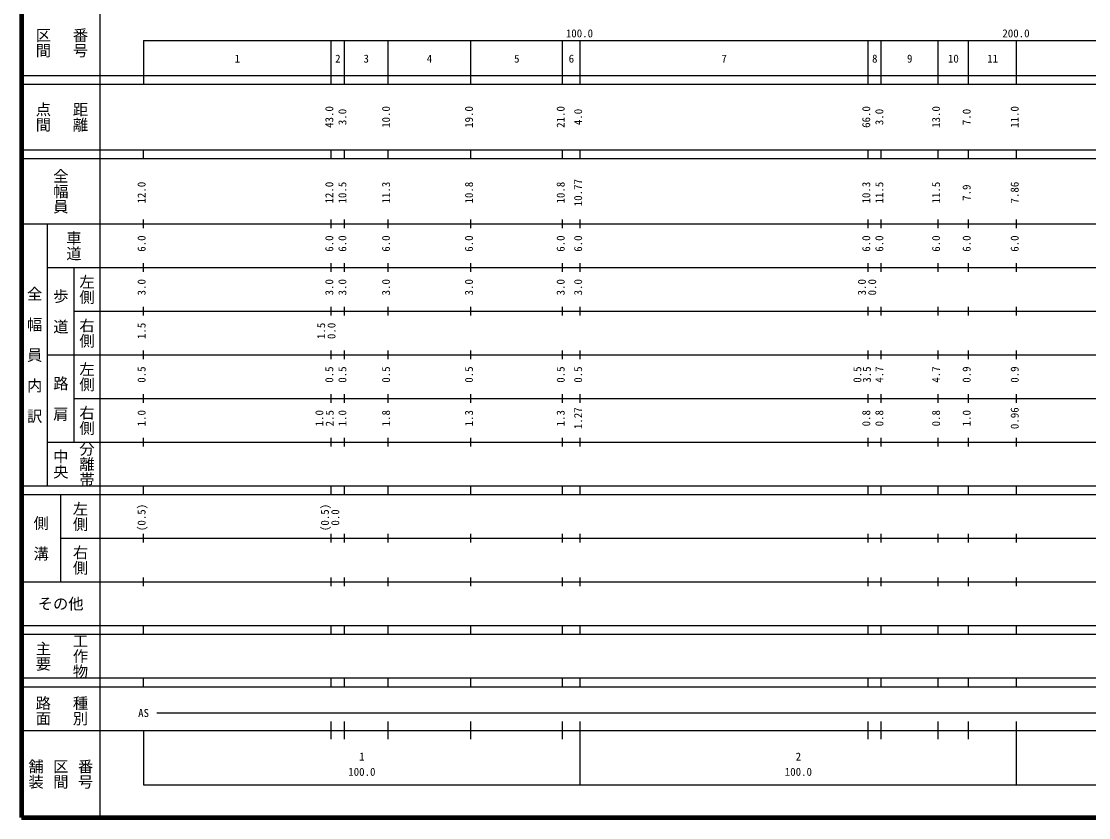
# Model space of a CAD drawing. Units: millimetres on the paper, enlarged 1000 times. Extents: x 40000 to 680000, y 20000 to 380000.
# Drawn here: x 40000 to 284494, y 20000 to 202409 of the extents above; entities that cross this region are included whole.
import ezdxf
from ezdxf.enums import TextEntityAlignment as Align

# ---------------------------------------------------------------- set-up
doc = ezdxf.new("R2010")
doc.units = ezdxf.units.MM
doc.header["$LTSCALE"] = 1000
doc.layers.add('M-TTL', color=2, linetype='Continuous', lineweight=140)
doc.layers.add('M-TTL-BAND', color=7, linetype='Continuous', lineweight=25)
doc.styles.add('@ＭＳ ゴシック', font='')
doc.styles.add('ＭＳ ゴシック', font='')
doc.styles.get('@ＭＳ ゴシック').set_extended_font_data('@MS Gothic')
doc.styles.get('ＭＳ ゴシック').set_extended_font_data('MS Gothic')

msp = doc.modelspace()

# ---------------------------------------------------------------- linework, layer by layer
at = {"layer": 'M-TTL'}
for p, q in [((40000, 380000), (40000, 20000)), ((40000, 20000), (680000, 20000))]:
    msp.add_line(p, q, dxfattribs=at)
at = {"layer": 'M-TTL-BAND'}
for p, q in [((58000, 370000), (58000, 20000)), ((68000, 198000), (579000, 198000)), ((68000, 198000), (68000, 188000)), ((111000, 188000), (111000, 198000)), ((114000, 188000), (114000, 198000)), ((124000, 188000), (124000, 198000)), ((143000, 188000), (143000, 198000)), ((164000, 188000), (164000, 198000)), ((168000, 188000), (168000, 198000)), ((234000, 188000), (234000, 198000)), ((237000, 188000), (237000, 198000)), ((250000, 188000), (250000, 198000)), ((257000, 188000), (257000, 198000)), ((268000, 188000), (268000, 198000)), ((40000, 190000), (579000, 190000)), ((40000, 188000), (579000, 188000)), ((40000, 173000), (579000, 173000)), ((68000, 171000), (68000, 173000)), ((111000, 171000), (111000, 173000)), ((114000, 171000), (114000, 173000)), ((124000, 171000), (124000, 173000)), ((143000, 171000), (143000, 173000)), ((164000, 171000), (164000, 173000)), ((168000, 171000), (168000, 173000)), ((234000, 171000), (234000, 173000)), ((237000, 171000), (237000, 173000)), ((250000, 171000), (250000, 173000)), ((257000, 171000), (257000, 173000)), ((268000, 171000), (268000, 173000)), ((40000, 171000), (579000, 171000)), ((68000, 155000), (68000, 157000)), ((111000, 155000), (111000, 157000)), ((114000, 155000), (114000, 157000)), ((124000, 155000), (124000, 157000)), ((143000, 155000), (143000, 157000)), ((164000, 155000), (164000, 157000)), ((168000, 155000), (168000, 157000)), ((234000, 155000), (234000, 157000)), ((237000, 155000), (237000, 157000)), ((250000, 155000), (250000, 157000)), ((257000, 155000), (257000, 157000)), ((268000, 155000), (268000, 157000)), ((40000, 156000), (579000, 156000)), ((46000, 96000), (46000, 156000)), ((68000, 145000), (68000, 147000)), ((111000, 145000), (111000, 147000)), ((114000, 145000), (114000, 147000)), ((124000, 145000), (124000, 147000)), ((143000, 145000), (143000, 147000)), ((164000, 145000), (164000, 147000)), ((168000, 145000), (168000, 147000)), ((234000, 145000), (234000, 147000)), ((237000, 145000), (237000, 147000)), ((250000, 145000), (250000, 147000)), ((257000, 145000), (257000, 147000)), ((268000, 145000), (268000, 147000)), ((46000, 146000), (579000, 146000)), ((52000, 146000), (52000, 106000)), ((68000, 135000), (68000, 137000)), ((111000, 135000), (111000, 137000)), ((114000, 135000), (114000, 137000)), ((124000, 135000), (124000, 137000)), ((143000, 135000), (143000, 137000)), ((164000, 135000), (164000, 137000)), ((168000, 135000), (168000, 137000)), ((234000, 135000), (234000, 137000)), ((237000, 135000), (237000, 137000)), ((250000, 135000), (250000, 137000)), ((257000, 135000), (257000, 137000)), ((268000, 135000), (268000, 137000)), ((52000, 136000), (579000, 136000)), ((46000, 126000), (579000, 126000)), ((68000, 125000), (68000, 127000)), ((111000, 125000), (111000, 127000)), ((114000, 125000), (114000, 127000)), ((124000, 125000), (124000, 127000)), ((143000, 125000), (143000, 127000)), ((164000, 125000), (164000, 127000)), ((168000, 125000), (168000, 127000)), ((234000, 125000), (234000, 127000)), ((237000, 125000), (237000, 127000)), ((250000, 125000), (250000, 127000)), ((257000, 125000), (257000, 127000)), ((268000, 125000), (268000, 127000)), ((52000, 116000), (579000, 116000)), ((68000, 115000), (68000, 117000)), ((111000, 115000), (111000, 117000)), ((114000, 115000), (114000, 117000)), ((124000, 115000), (124000, 117000)), ((143000, 115000), (143000, 117000)), ((164000, 115000), (164000, 117000)), ((168000, 115000), (168000, 117000)), ((234000, 115000), (234000, 117000)), ((237000, 115000), (237000, 117000)), ((250000, 115000), (250000, 117000)), ((257000, 115000), (257000, 117000)), ((268000, 115000), (268000, 117000)), ((46000, 106000), (579000, 106000)), ((68000, 105000), (68000, 107000)), ((111000, 105000), (111000, 107000)), ((114000, 105000), (114000, 107000)), ((124000, 105000), (124000, 107000)), ((143000, 105000), (143000, 107000)), ((164000, 105000), (164000, 107000)), ((168000, 105000), (168000, 107000)), ((234000, 105000), (234000, 107000)), ((237000, 105000), (237000, 107000)), ((250000, 105000), (250000, 107000)), ((257000, 105000), (257000, 107000)), ((268000, 105000), (268000, 107000)), ((40000, 96000), (579000, 96000)), ((68000, 94000), (68000, 96000)), ((111000, 94000), (111000, 96000)), ((114000, 94000), (114000, 96000)), ((124000, 94000), (124000, 96000)), ((143000, 94000), (143000, 96000)), ((164000, 94000), (164000, 96000)), ((168000, 94000), (168000, 96000)), ((234000, 94000), (234000, 96000)), ((237000, 94000), (237000, 96000)), ((250000, 94000), (250000, 96000)), ((257000, 94000), (257000, 96000)), ((268000, 94000), (268000, 96000)), ((40000, 94000), (579000, 94000)), ((49000, 94000), (49000, 74000)), ((49000, 84000), (579000, 84000)), ((68000, 83000), (68000, 85000)), ((111000, 83000), (111000, 85000)), ((114000, 83000), (114000, 85000)), ((124000, 83000), (124000, 85000)), ((143000, 83000), (143000, 85000)), ((164000, 83000), (164000, 85000)), ((168000, 83000), (168000, 85000)), ((234000, 83000), (234000, 85000)), ((237000, 83000), (237000, 85000)), ((250000, 83000), (250000, 85000)), ((257000, 83000), (257000, 85000)), ((268000, 83000), (268000, 85000)), ((40000, 74000), (579000, 74000)), ((68000, 73000), (68000, 75000)), ((111000, 73000), (111000, 75000)), ((114000, 73000), (114000, 75000)), ((124000, 73000), (124000, 75000)), ((143000, 73000), (143000, 75000)), ((164000, 73000), (164000, 75000)), ((168000, 73000), (168000, 75000)), ((234000, 73000), (234000, 75000)), ((237000, 73000), (237000, 75000)), ((250000, 73000), (250000, 75000)), ((257000, 73000), (257000, 75000)), ((268000, 73000), (268000, 75000)), ((40000, 64000), (579000, 64000)), ((68000, 62000), (68000, 64000)), ((111000, 62000), (111000, 64000)), ((114000, 62000), (114000, 64000)), ((124000, 62000), (124000, 64000)), ((143000, 62000), (143000, 64000)), ((164000, 62000), (164000, 64000)), ((168000, 62000), (168000, 64000)), ((234000, 62000), (234000, 64000)), ((237000, 62000), (237000, 64000)), ((250000, 62000), (250000, 64000)), ((257000, 62000), (257000, 64000)), ((268000, 62000), (268000, 64000)), ((40000, 62000), (579000, 62000)), ((40000, 52000), (579000, 52000)), ((68000, 50000), (68000, 52000)), ((111000, 50000), (111000, 52000)), ((114000, 50000), (114000, 52000)), ((124000, 50000), (124000, 52000)), ((143000, 50000), (143000, 52000)), ((164000, 50000), (164000, 52000)), ((168000, 50000), (168000, 52000)), ((234000, 50000), (234000, 52000)), ((237000, 50000), (237000, 52000)), ((250000, 50000), (250000, 52000)), ((257000, 50000), (257000, 52000)), ((268000, 50000), (268000, 52000)), ((40000, 50000), (579000, 50000)), ((71000, 44000), (545000, 44000)), ((111000, 38000), (111000, 42000)), ((114000, 38000), (114000, 42000)), ((124000, 38000), (124000, 42000)), ((143000, 38000), (143000, 42000)), ((164000, 38000), (164000, 42000)), ((168000, 27500), (168000, 42000)), ((234000, 38000), (234000, 42000)), ((237000, 38000), (237000, 42000)), ((250000, 38000), (250000, 42000)), ((257000, 38000), (257000, 42000)), ((268000, 27500), (268000, 42000)), ((40000, 40000), (579000, 40000)), ((68000, 40000), (68000, 27500)), ((68000, 27500), (579000, 27500))]:
    msp.add_line(p, q, dxfattribs=at)

# ---------------------------------------------------------------- texts
at = {"layer": 'M-TTL-BAND', "style": '@ＭＳ ゴシック'}
for s, p in [('区間', (45000, 197500)), ('番号', (53500, 197500)), ('点間', (45000, 180500)), ('距離', (53500, 180500)), ('全幅員', (49000, 163500)), ('車道', (52000, 151000)), ('左側', (55000, 141000)), ('全\u3000幅\u3000員\u3000内\u3000訳', (43000, 126000)), ('歩\u3000道', (49000, 136000)), ('右側', (55000, 131000)), ('左側', (55000, 121000)), ('路\u3000肩', (49000, 116000)), ('右側', (55000, 111000)), ('分離帯', (55000, 101000)), ('中央', (49000, 101000)), ('左側', (53500, 89000)), ('側\u3000溝', (44500, 84000)), ('右側', (53500, 79000)), ('工作物', (53500, 57000)), ('主要', (45000, 57000)), ('路面', (45000, 44500)), ('種別', (53500, 44500)), ('舗装', (43333, 30000)), ('区間', (49000, 30000)), ('番号', (54667, 30000))]:
    msp.add_text(s, height=2566, rotation=270, dxfattribs=at).set_placement(p, align=Align.MIDDLE_CENTER)
at = {"layer": 'M-TTL-BAND', "style": 'ＭＳ ゴシック'}
for s, p in [('100.0', (167844, 198195)), ('200.0', (267844, 198195)), ('1', (89500, 192405)), ('2', (112500, 192405)), ('3', (119000, 192405)), ('4', (133500, 192405)), ('5', (153500, 192405)), ('6', (166000, 192405)), ('7', (201000, 192405)), ('8', (235500, 192405)), ('9', (243500, 192405)), ('10', (253500, 192405)), ('11', (262500, 192405)), ('AS', (68000, 42500)), ('1', (118000, 32523)), ('2', (218000, 32523)), ('100.0', (118000, 29033)), ('100.0', (218000, 29033))]:
    msp.add_text(s, height=1833, dxfattribs=at).set_placement(p, align=Align.BOTTOM_CENTER)
for s, p in [('43.0', (112000, 180500)), ('3.0', (115000, 180500)), ('10.0', (125000, 180500)), ('19.0', (144000, 180500)), ('21.0', (165000, 180500)), ('4.0', (169000, 180500)), ('66.0', (235000, 180500)), ('3.0', (238000, 180500)), ('13.0', (251000, 180500)), ('7.0', (258000, 180500)), ('11.0', (269000, 180500)), ('12.0', (69000, 163174)), ('12.0', (112000, 163174)), ('10.5', (115000, 163174)), ('11.3', (125000, 163174)), ('10.8', (144000, 163174)), ('10.8', (165000, 163174)), ('10.77', (169000, 163174)), ('10.3', (235000, 163174)), ('11.5', (238000, 163174)), ('11.5', (251000, 163174)), ('7.9', (258000, 163174)), ('7.86', (269000, 163174)), ('6.0', (69000, 151500)), ('6.0', (112000, 151500)), ('6.0', (115000, 151500)), ('6.0', (125000, 151500)), ('6.0', (144000, 151500)), ('6.0', (165000, 151500)), ('6.0', (169000, 151500)), ('6.0', (235000, 151500)), ('6.0', (238000, 151500)), ('6.0', (251000, 151500)), ('6.0', (258000, 151500)), ('6.0', (269000, 151500)), ('3.0', (69000, 141500)), ('3.0', (112000, 141500)), ('3.0', (115000, 141500)), ('3.0', (125000, 141500)), ('3.0', (144000, 141500)), ('3.0', (165000, 141500)), ('3.0', (169000, 141500)), ('3.0', (234000, 141500)), ('0.0', (236370, 141500)), ('1.5', (69000, 131500)), ('1.5', (110140, 131500)), ('0.0', (112510, 131500)), ('0.5', (69000, 121500)), ('0.5', (112000, 121500)), ('0.5', (115000, 121500)), ('0.5', (125000, 121500)), ('0.5', (144000, 121500)), ('0.5', (165000, 121500)), ('0.5', (169000, 121500)), ('0.5', (232964, 121500)), ('3.5', (235145, 121500)), ('4.7', (238000, 121500)), ('4.7', (251000, 121500)), ('0.9', (258000, 121500)), ('0.9', (269000, 121500)), ('1.0', (69000, 111500)), ('1.0', (109722, 111500)), ('2.5', (112092, 111500)), ('1.0', (115000, 111500)), ('1.8', (125000, 111500)), ('1.3', (144000, 111500)), ('1.3', (165000, 111500)), ('1.27', (169000, 111500)), ('0.8', (235000, 111500)), ('0.8', (238000, 111500)), ('0.8', (251000, 111500)), ('1.0', (258000, 111500)), ('0.96', (269000, 111500)), ('(0.5)', (69000, 88764)), ('(0.5)', (111000, 88764)), ('0.0', (113370, 88764))]:
    msp.add_text(s, height=1833, rotation=90, dxfattribs=at).set_placement(p, align=Align.BOTTOM_CENTER)
msp.add_text('その他', height=2566, dxfattribs=at).set_placement((49000, 69000), align=Align.MIDDLE_CENTER)

doc.saveas('drawing.dxf')
